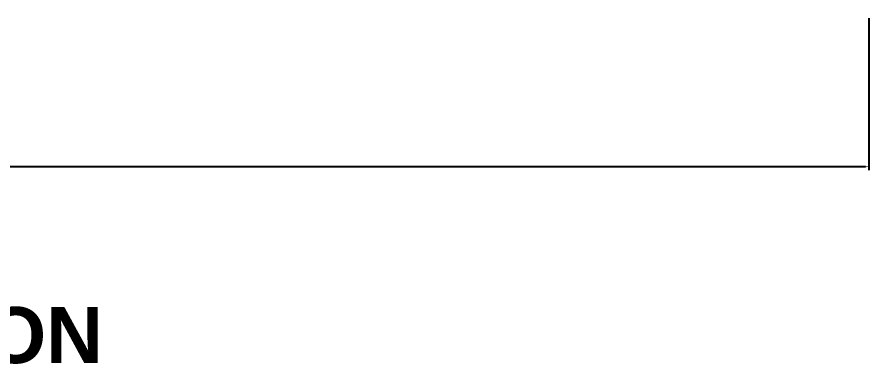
# Model space of a CAD drawing. Header units: millimetres. Extents: x -3865 to 70451, y -15454 to 26644.
# Drawn here: x 63441 to 68000, y -15454 to -13600 of the extents above; entities that cross this region are included whole.
import ezdxf
from ezdxf.enums import TextEntityAlignment as Align

# ---------------------------------------------------------------- set-up
doc = ezdxf.new("R2010")
doc.units = ezdxf.units.MM
doc.header["$MEASUREMENT"] = 0
doc.layers.add('A-DIM-3', color=4, linetype='Continuous', lineweight=18)
doc.layers.add('G-TTLB', color=7, linetype='Continuous', lineweight=35)
doc.styles.add('ARIAL-BOLD', font='arialbd.ttf')
doc.dimstyles.get("Standard").update_dxf_attribs({"dimtxt": 0.18, "dimasz": 0.18, "dimexe": 0.18, "dimexo": 0.0625, "dimgap": 0.09, "dimtad": 0, "dimtih": 1, "dimtoh": 1, "dimdec": 4, "dimzin": 0, "dimdsep": 46, "dimtxsty": 'Standard', "dimcen": 0.09, "dimadec": 0, "dimazin": 0, "dimtfac": 1, "dimtdec": 4, "dimtofl": 0, "dimtmove": 0, "dimatfit": 3, "dimfxl": 1, "dimtolj": 1, "dimtzin": 0, "dimarcsym": 0})

# ---------------------------------------------------------------- blocks, each defined once
blk = doc.blocks.new('*D12')
at = {"layer": 'A-DIM-3', "color": 0, "lineweight": -2, "transparency": 16777216}
for p, q in [((52000, -13606.25), (52000, -14418)), ((68000, -13606.25), (68000, -14418)), ((52018, -14400), (59923.5, -14400)), ((67982, -14400), (60076.5, -14400))]:
    blk.add_line(p, q, dxfattribs=at)
at = {"layer": 'A-DIM-3', "color": 0, "transparency": 16777216}
for points in [[(52018, -14397), (52018, -14403), (52000, -14400)], [(67982, -14397), (67982, -14403), (68000, -14400)]]:
    blk.add_solid(points, dxfattribs=at)
at = {"layer": 'Defpoints', "color": 0, "transparency": 16777216}
for p in [(52000, -13600), (68000, -13600), (68000, -14400)]:
    blk.add_point(p, dxfattribs=at)
at = {"layer": 'A-DIM-3', "color": 0, "transparency": 16777216, "insert": (60000, -14400), "char_height": 18, "attachment_point": 5}
blk.add_mtext('\\A1;16000.0000', dxfattribs=at)

msp = doc.modelspace()

# ---------------------------------------------------------------- texts
at = {"layer": 'G-TTLB', "style": 'ARIAL-BOLD'}
msp.add_text('VACATION HOME - SITE & ELEVATION', height=300, dxfattribs=at).set_placement((60000, -15300), align=Align.MIDDLE)

# ---------------------------------------------------------------- dimensions: what is measured, and where the dimension line sits
at = {"layer": 'A-DIM-3'}
dim = msp.add_aligned_dim(p1=(52000, -13600), p2=(68000, -13600), distance=-800, dimstyle='Standard', override={"dimscale": 100}, dxfattribs=at)
dim.commit()
dim.dimension.update_dxf_attribs({"geometry": '*D12', "text_midpoint": (60000, -14400)})

doc.saveas('drawing.dxf')
